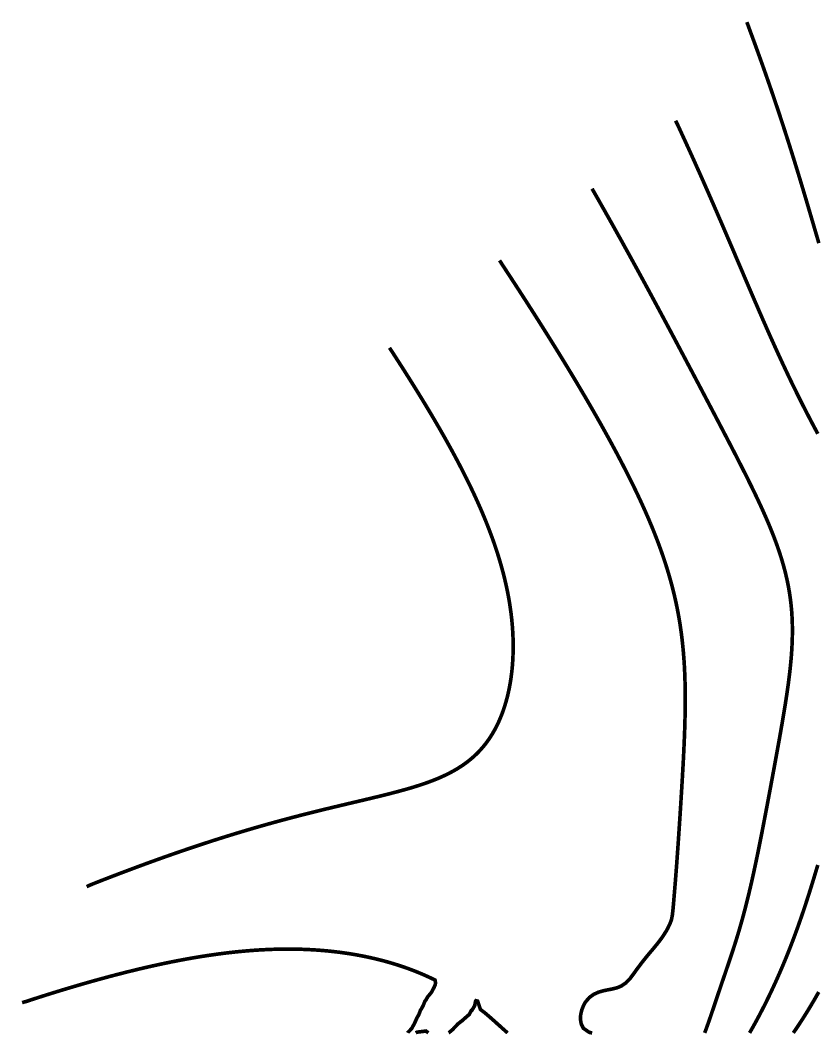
# Model space of a CAD drawing. Extents: x 570309 to 580772, y 150222 to 156182.
# Drawn here: x 570309 to 572062, y 150242 to 152478 of the extents above; entities that cross this region are included whole.
import ezdxf

# ---------------------------------------------------------------- set-up
doc = ezdxf.new("R2010")
doc.units = 0
doc.layers.add('Contour_Lines', color=1, linetype='CONTINUOUS')

msp = doc.modelspace()

# ---------------------------------------------------------------- linework, layer by layer
at = {"layer": 'Contour_Lines', "color": 7, "const_width": 8, "flags": 128}
for points in [[(572068.91, 151986.46), (572065.98, 151996.47), (572063.26, 152005.81), (572063.06, 152006.47), (572060.13, 152016.48), (572057.2, 152026.48), (572054.28, 152036.49), (572053.25, 152040.01), (572051.34, 152046.49), (572048.4, 152056.49), (572045.45, 152066.5), (572043.25, 152073.98), (572042.5, 152076.5), (572039.53, 152086.51), (572036.55, 152096.51), (572033.56, 152106.52), (572033.25, 152107.57), (572030.55, 152116.52), (572027.52, 152126.53), (572024.49, 152136.53), (572023.24, 152140.64), (572021.43, 152146.54), (572018.36, 152156.54), (572015.27, 152166.54), (572013.24, 152173.11), (572012.16, 152176.55), (572009.03, 152186.55), (572005.88, 152196.56), (572003.23, 152204.95), (572002.72, 152206.56), (571999.52, 152216.57), (571996.31, 152226.57), (571993.23, 152236.14), (571993.09, 152236.58), (571989.83, 152246.58), (571986.55, 152256.59), (571983.26, 152266.59), (571983.23, 152266.7), (571979.94, 152276.59), (571976.59, 152286.6), (571973.24, 152296.6), (571973.22, 152296.65), (571969.84, 152306.61), (571966.44, 152316.61), (571963.22, 152326.02), (571963.01, 152326.62), (571959.55, 152336.62), (571956.08, 152346.63), (571953.21, 152354.84), (571952.59, 152356.63), (571949.06, 152366.63), (571945.52, 152376.64), (571943.21, 152383.16), (571941.96, 152386.64), (571938.38, 152396.65), (571934.77, 152406.65), (571933.21, 152411), (571931.15, 152416.66), (571927.5, 152426.66), (571923.84, 152436.67), (571923.2, 152438.41), (571920.15, 152446.67), (571916.45, 152456.68), (571913.2, 152465.64), (571912.79, 152466.68), (571910.23, 152473.72)], [(572066.6, 151566.27), (572063.26, 151572.52), (572061.24, 151576.28), (572055.93, 151586.28), (572053.25, 151591.37), (572050.66, 151596.29), (572045.45, 151606.29), (572043.25, 151610.57), (572040.29, 151616.3), (572035.18, 151626.3), (572033.25, 151630.15), (572030.12, 151636.31), (572025.11, 151646.31), (572023.24, 151650.1), (572020.15, 151656.31), (572015.24, 151666.32), (572013.24, 151670.46), (572010.37, 151676.32), (572005.55, 151686.33), (572003.23, 151691.21), (572000.78, 151696.33), (571996.04, 151706.34), (571993.23, 151712.36), (571991.35, 151716.34), (571986.69, 151726.35), (571983.23, 151733.88), (571982.08, 151736.35), (571977.49, 151746.35), (571973.22, 151755.77), (571972.95, 151756.36), (571968.42, 151766.36), (571963.94, 151776.37), (571963.22, 151778.01), (571959.47, 151786.37), (571955.04, 151796.38), (571953.21, 151800.55), (571950.63, 151806.38), (571946.24, 151816.39), (571943.21, 151823.35), (571941.87, 151826.39), (571937.51, 151836.4), (571933.21, 151846.36), (571933.19, 151846.4), (571928.86, 151856.4), (571924.55, 151866.41), (571923.2, 151869.58), (571920.25, 151876.41), (571915.96, 151886.42), (571913.2, 151892.91), (571911.69, 151896.42), (571907.41, 151906.43), (571903.19, 151916.33), (571903.15, 151916.43), (571898.87, 151926.44), (571894.61, 151936.44), (571893.19, 151939.8), (571890.34, 151946.45), (571886.08, 151956.45), (571883.19, 151963.27), (571881.82, 151966.45), (571877.54, 151976.46), (571873.27, 151986.46), (571873.18, 151986.68), (571868.99, 151996.47), (571864.7, 152006.47), (571863.18, 152010.05), (571860.41, 152016.48), (571856.1, 152026.48), (571853.17, 152033.31), (571851.8, 152036.49), (571847.47, 152046.49), (571843.17, 152056.44), (571843.14, 152056.49), (571838.79, 152066.5), (571834.43, 152076.5), (571833.17, 152079.42), (571830.06, 152086.51), (571825.67, 152096.51), (571823.16, 152102.25), (571821.28, 152106.52), (571816.86, 152116.52), (571813.16, 152124.9), (571812.43, 152126.53), (571807.98, 152136.53), (571803.53, 152146.54), (571803.15, 152147.39), (571799.04, 152156.54), (571794.55, 152166.54), (571793.15, 152169.67), (571790.04, 152176.55), (571785.51, 152186.55), (571783.14, 152191.78), (571780.96, 152196.56), (571776.39, 152206.56), (571773.14, 152213.69), (571771.81, 152216.57), (571767.2, 152226.57), (571763.14, 152235.41), (571762.59, 152236.58), (571758.01, 152246.58), (571753.13, 152256.28), (571753.03, 152256.48)], [(571817.27, 150245.68), (571820.96, 150255.68), (571823.16, 150261.85), (571824.55, 150265.69), (571828.03, 150275.69), (571831.48, 150285.7), (571833.17, 150290.68), (571834.87, 150295.7), (571838.23, 150305.7), (571841.6, 150315.71), (571843.17, 150320.39), (571844.96, 150325.71), (571848.31, 150335.72), (571851.71, 150345.72), (571853.17, 150350.03), (571855.1, 150355.73), (571858.5, 150365.73), (571861.93, 150375.74), (571863.18, 150379.36), (571865.34, 150385.74), (571868.74, 150395.75), (571872.14, 150405.75), (571873.18, 150408.86), (571875.47, 150415.75), (571878.76, 150425.76), (571882.02, 150435.76), (571883.19, 150439.39), (571885.2, 150445.77), (571888.3, 150455.77), (571891.35, 150465.78), (571893.19, 150471.96), (571894.31, 150475.78), (571897.19, 150485.79), (571900, 150495.79), (571902.74, 150505.79), (571903.19, 150507.48), (571905.4, 150515.8), (571907.98, 150525.8), (571910.51, 150535.81), (571912.99, 150545.81), (571913.2, 150546.66), (571915.39, 150555.82), (571917.74, 150565.82), (571920.05, 150575.83), (571922.32, 150585.83), (571923.2, 150589.78), (571924.54, 150595.84), (571926.71, 150605.84), (571928.86, 150615.84), (571930.97, 150625.85), (571933.07, 150635.85), (571933.21, 150636.53), (571935.11, 150645.86), (571937.13, 150655.86), (571939.14, 150665.87), (571941.13, 150675.87), (571943.11, 150685.88), (571943.21, 150686.39), (571945.05, 150695.88), (571946.98, 150705.89), (571948.91, 150715.89), (571950.82, 150725.89), (571952.73, 150735.9), (571953.21, 150738.43), (571954.62, 150745.9), (571956.5, 150755.91), (571958.38, 150765.91), (571960.25, 150775.92), (571962.13, 150785.92), (571963.22, 150791.77), (571963.99, 150795.93), (571965.84, 150805.93), (571967.69, 150815.93), (571969.54, 150825.94), (571971.38, 150835.94), (571973.22, 150845.9), (571973.23, 150845.95), (571975.05, 150855.95), (571976.87, 150865.96), (571978.68, 150875.96), (571980.48, 150885.97), (571982.28, 150895.97), (571983.23, 150901.31), (571984.05, 150905.98), (571985.8, 150915.98), (571987.54, 150925.98), (571989.25, 150935.99), (571990.95, 150945.99), (571992.61, 150956), (571993.23, 150959.81), (571994.23, 150966), (571995.81, 150976.01), (571997.35, 150986.01), (571998.84, 150996.02), (572000.28, 151006.02), (572001.66, 151016.03), (572002.98, 151026.03), (572003.23, 151028.13), (572004.2, 151036.03), (572005.35, 151046.04), (572006.41, 151056.04), (572007.37, 151066.05), (572008.22, 151076.05), (572008.96, 151086.06), (572009.57, 151096.06), (572010.04, 151106.07), (572010.38, 151116.07), (572010.56, 151126.07), (572010.58, 151136.08), (572010.43, 151146.08), (572010.11, 151156.09), (572009.6, 151166.09), (572008.9, 151176.1), (572008.01, 151186.1), (572006.91, 151196.11), (572005.62, 151206.11), (572004.12, 151216.12), (572003.23, 151221.35), (572002.42, 151226.12), (572000.5, 151236.12), (571998.38, 151246.13), (571996.07, 151256.13), (571993.56, 151266.14), (571993.23, 151267.36), (571990.85, 151276.14), (571987.95, 151286.15), (571984.88, 151296.15), (571983.23, 151301.25), (571981.63, 151306.16), (571978.2, 151316.16), (571974.63, 151326.17), (571973.22, 151329.94), (571970.89, 151336.17), (571967.02, 151346.17), (571963.22, 151355.68), (571963.02, 151356.18), (571958.88, 151366.18), (571954.63, 151376.19), (571953.21, 151379.44), (571950.27, 151386.19), (571945.81, 151396.2), (571943.21, 151401.92), (571941.26, 151406.2), (571936.62, 151416.21), (571933.21, 151423.47), (571931.91, 151426.21), (571927.12, 151436.21), (571923.2, 151444.33), (571922.28, 151446.22), (571917.38, 151456.22), (571913.2, 151464.69), (571912.43, 151466.23), (571907.43, 151476.23), (571903.19, 151484.67), (571902.4, 151486.24), (571897.32, 151496.24), (571893.19, 151504.36), (571892.23, 151506.25), (571887.09, 151516.25), (571883.19, 151523.86), (571881.95, 151526.26), (571876.77, 151536.26), (571873.18, 151543.2), (571871.59, 151546.26), (571866.38, 151556.27), (571863.18, 151562.43), (571861.17, 151566.27), (571855.94, 151576.28), (571853.17, 151581.59), (571850.71, 151586.28), (571845.47, 151596.29), (571843.17, 151600.68), (571840.22, 151606.29), (571834.97, 151616.3), (571833.17, 151619.73), (571829.7, 151626.3), (571824.45, 151636.31), (571823.16, 151638.76), (571819.17, 151646.31), (571813.91, 151656.31), (571813.16, 151657.75), (571808.63, 151666.32), (571803.37, 151676.32), (571803.15, 151676.73), (571798.08, 151686.33), (571793.15, 151695.69), (571792.81, 151696.33), (571787.51, 151706.34), (571783.14, 151714.62), (571782.23, 151716.34), (571776.93, 151726.35), (571773.14, 151733.53), (571771.64, 151736.35), (571766.34, 151746.35), (571763.14, 151752.42), (571761.03, 151756.36), (571755.72, 151766.36), (571753.13, 151771.26), (571750.41, 151776.37), (571745.09, 151786.37), (571743.13, 151790.07), (571739.76, 151796.38), (571734.43, 151806.38), (571733.12, 151808.83), (571729.07, 151816.39), (571723.73, 151826.39), (571723.12, 151827.54), (571718.36, 151836.4), (571713.12, 151846.19), (571713, 151846.4), (571707.62, 151856.4), (571703.11, 151864.79), (571702.23, 151866.41), (571696.83, 151876.41), (571693.11, 151883.31), (571691.42, 151886.42), (571686, 151896.42), (571683.1, 151901.77), (571680.56, 151906.43), (571675.12, 151916.43), (571673.1, 151920.15), (571669.66, 151926.44), (571664.2, 151936.44), (571663.1, 151938.46), (571658.7, 151946.45), (571653.22, 151956.45), (571653.09, 151956.67), (571647.69, 151966.45), (571643.09, 151974.81), (571642.17, 151976.46), (571636.63, 151986.46), (571633.08, 151992.87), (571631.07, 151996.47), (571625.5, 152006.47), (571623.08, 152010.83), (571619.92, 152016.48), (571614.32, 152026.48), (571613.08, 152028.71), (571608.7, 152036.49), (571603.07, 152046.49), (571603.07, 152046.49), (571597.42, 152056.49), (571593.07, 152064.2), (571591.76, 152066.5), (571586.08, 152076.5), (571583.06, 152081.81), (571580.38, 152086.51), (571574.68, 152096.51), (571573.06, 152099.44), (571568.93, 152106.52)], [(571569.21, 150245.68), (571563.06, 150246.74), (571553.05, 150253.63), (571549.95, 150255.68), (571545, 150265.69), (571543.38, 150275.69), (571543.86, 150285.7), (571546.12, 150295.7), (571550, 150305.7), (571553.05, 150311.68), (571556.11, 150315.71), (571563.06, 150323.73), (571565.78, 150325.71), (571573.06, 150330.9), (571583.06, 150335.39), (571584.23, 150335.72), (571593.07, 150338.37), (571603.07, 150340.46), (571613.08, 150342.35), (571623.08, 150344.83), (571625.54, 150345.72), (571633.08, 150348.8), (571643.09, 150355.5), (571643.34, 150355.73), (571652.92, 150365.73), (571653.09, 150365.94), (571660.37, 150375.74), (571663.1, 150379.35), (571667.52, 150385.74), (571673.1, 150393.01), (571675.05, 150395.75), (571682.79, 150405.75), (571683.1, 150406.13), (571690.84, 150415.75), (571693.11, 150418.39), (571699.2, 150425.76), (571703.11, 150430.27), (571707.58, 150435.76), (571713.12, 150442.43), (571715.64, 150445.77), (571723.12, 150455.74), (571723.14, 150455.77), (571729.68, 150465.78), (571733.12, 150471.25), (571735.58, 150475.78), (571740.47, 150485.79), (571743.13, 150492.81), (571744.14, 150495.79), (571746.01, 150505.79), (571747.18, 150515.8), (571748.1, 150525.8), (571748.95, 150535.81), (571749.79, 150545.81), (571750.62, 150555.82), (571751.46, 150565.82), (571752.28, 150575.83), (571753.1, 150585.83), (571753.13, 150586.26), (571753.87, 150595.84), (571754.63, 150605.84), (571755.38, 150615.84), (571756.11, 150625.85), (571756.84, 150635.85), (571757.55, 150645.86), (571758.26, 150655.86), (571758.95, 150665.87), (571759.64, 150675.87), (571760.32, 150685.88), (571760.99, 150695.88), (571761.66, 150705.89), (571762.32, 150715.89), (571762.98, 150725.89), (571763.14, 150728.38), (571763.61, 150735.9), (571764.24, 150745.9), (571764.87, 150755.91), (571765.49, 150765.91), (571766.1, 150775.92), (571766.71, 150785.92), (571767.31, 150795.93), (571767.9, 150805.93), (571768.48, 150815.93), (571769.04, 150825.94), (571769.6, 150835.94), (571770.13, 150845.95), (571770.65, 150855.95), (571771.14, 150865.96), (571771.62, 150875.96), (571772.06, 150885.97), (571772.48, 150895.97), (571772.86, 150905.98), (571773.14, 150913.84), (571773.21, 150915.98), (571773.52, 150925.98), (571773.78, 150935.99), (571774, 150945.99), (571774.17, 150956), (571774.29, 150966), (571774.35, 150976.01), (571774.36, 150986.01), (571774.3, 150996.02), (571774.16, 151006.02), (571773.97, 151016.03), (571773.69, 151026.03), (571773.33, 151036.03), (571773.14, 151040.34), (571772.89, 151046.04), (571772.35, 151056.04), (571771.72, 151066.05), (571770.99, 151076.05), (571770.17, 151086.06), (571769.23, 151096.06), (571768.2, 151106.07), (571767.05, 151116.07), (571765.79, 151126.07), (571764.42, 151136.08), (571763.14, 151144.73), (571762.93, 151146.08), (571761.3, 151156.09), (571759.56, 151166.09), (571757.69, 151176.1), (571755.7, 151186.1), (571753.59, 151196.11), (571753.13, 151198.16), (571751.34, 151206.11), (571748.96, 151216.12), (571746.46, 151226.12), (571743.84, 151236.12), (571743.13, 151238.71), (571741.08, 151246.13), (571738.19, 151256.13), (571735.19, 151266.14), (571733.12, 151272.77), (571732.06, 151276.14), (571728.81, 151286.15), (571725.45, 151296.15), (571723.12, 151302.87), (571721.97, 151306.16), (571718.37, 151316.16), (571714.67, 151326.17), (571713.12, 151330.26), (571710.86, 151336.17), (571706.94, 151346.17), (571703.11, 151355.71), (571702.92, 151356.18), (571698.79, 151366.18), (571694.58, 151376.19), (571693.11, 151379.63), (571690.27, 151386.19), (571685.87, 151396.2), (571683.1, 151402.39), (571681.39, 151406.2), (571676.82, 151416.21), (571673.1, 151424.23), (571672.18, 151426.21), (571667.44, 151436.21), (571663.1, 151445.3), (571662.65, 151446.22), (571657.76, 151456.22), (571653.09, 151465.7), (571652.83, 151466.23), (571647.81, 151476.23), (571643.09, 151485.56), (571642.74, 151486.24), (571637.59, 151496.24), (571633.08, 151504.94), (571632.4, 151506.25), (571627.14, 151516.25), (571623.08, 151523.92), (571621.84, 151526.26), (571616.46, 151536.26), (571613.08, 151542.53), (571611.05, 151546.26), (571605.58, 151556.27), (571603.07, 151560.83), (571600.06, 151566.27), (571594.5, 151576.28), (571593.07, 151578.85), (571588.89, 151586.28), (571583.25, 151596.29), (571583.06, 151596.62), (571577.55, 151606.29), (571573.06, 151614.15), (571571.83, 151616.3), (571566.05, 151626.3), (571563.06, 151631.47), (571560.24, 151636.31), (571554.4, 151646.31), (571553.05, 151648.61), (571548.51, 151656.31), (571543.05, 151665.57), (571542.6, 151666.32), (571536.65, 151676.32), (571533.04, 151682.37), (571530.67, 151686.33), (571524.65, 151696.33), (571523.04, 151699.02), (571518.6, 151706.34), (571513.04, 151715.53), (571512.54, 151716.34), (571506.43, 151726.35), (571503.03, 151731.91), (571500.3, 151736.35), (571494.15, 151746.35), (571493.03, 151748.17), (571487.96, 151756.36), (571483.02, 151764.32), (571481.75, 151766.36), (571475.51, 151776.37), (571473.02, 151780.36), (571469.25, 151786.37), (571463.02, 151796.31), (571462.97, 151796.38), (571456.66, 151806.38), (571453.01, 151812.15), (571450.32, 151816.39), (571443.97, 151826.39), (571443.01, 151827.92), (571437.59, 151836.4), (571433, 151843.6), (571431.2, 151846.4), (571424.78, 151856.4), (571423, 151859.19), (571418.34, 151866.41), (571413, 151874.71), (571411.89, 151876.41), (571405.42, 151886.42), (571402.99, 151890.16), (571398.92, 151896.42), (571392.99, 151905.55), (571392.41, 151906.43), (571385.88, 151916.43), (571382.98, 151920.87), (571379.33, 151926.44), (571372.98, 151936.12), (571372.77, 151936.44), (571366.34, 151946.45), (571364.98, 151948.45)], [(571122.39, 151755.87), (571122.88, 151755.13), (571128.66, 151746.35), (571132.88, 151739.81), (571135.12, 151736.35), (571141.56, 151726.35), (571142.89, 151724.28), (571147.97, 151716.34), (571152.89, 151708.63), (571154.35, 151706.34), (571160.7, 151696.33), (571162.89, 151692.85), (571167, 151686.33), (571172.9, 151676.94), (571173.28, 151676.32), (571179.51, 151666.32), (571182.9, 151660.84), (571185.7, 151656.31), (571191.85, 151646.31), (571192.91, 151644.59), (571197.95, 151636.31), (571202.91, 151628.14), (571204.02, 151626.3), (571210.03, 151616.3), (571212.91, 151611.45), (571215.98, 151606.29), (571221.89, 151596.29), (571222.92, 151594.53), (571227.74, 151586.28), (571232.92, 151577.35), (571233.54, 151576.28), (571239.27, 151566.27), (571242.93, 151559.83), (571244.95, 151556.27), (571250.56, 151546.26), (571252.93, 151541.98), (571256.1, 151536.26), (571261.58, 151526.26), (571262.93, 151523.76), (571266.98, 151516.25), (571272.32, 151506.25), (571272.94, 151505.07), (571277.56, 151496.24), (571282.75, 151486.24), (571282.94, 151485.87), (571287.83, 151476.23), (571292.86, 151466.23), (571292.95, 151466.04), (571297.77, 151456.22), (571302.61, 151446.22), (571302.95, 151445.51), (571307.34, 151436.21), (571312, 151426.21), (571312.95, 151424.1), (571316.54, 151416.21), (571320.99, 151406.2), (571322.96, 151401.68), (571325.34, 151396.2), (571329.57, 151386.19), (571332.96, 151378.01), (571333.72, 151376.19), (571337.73, 151366.18), (571341.64, 151356.18), (571342.97, 151352.68), (571345.43, 151346.17), (571349.1, 151336.17), (571352.66, 151326.17), (571352.97, 151325.26), (571356.08, 151316.16), (571359.38, 151306.16), (571362.56, 151296.15), (571362.98, 151294.78), (571365.59, 151286.15), (571368.49, 151276.14), (571371.26, 151266.14), (571372.98, 151259.64), (571373.9, 151256.13), (571376.38, 151246.13), (571378.72, 151236.12), (571380.92, 151226.12), (571382.98, 151216.14), (571382.99, 151216.12), (571384.87, 151206.11), (571386.61, 151196.11), (571388.2, 151186.1), (571389.63, 151176.1), (571390.9, 151166.09), (571392.02, 151156.09), (571392.97, 151146.08), (571392.99, 151145.8), (571393.73, 151136.08), (571394.33, 151126.07), (571394.76, 151116.07), (571395, 151106.07), (571395.06, 151096.06), (571394.94, 151086.06), (571394.63, 151076.05), (571394.12, 151066.05), (571393.42, 151056.04), (571392.99, 151051.23), (571392.5, 151046.04), (571391.35, 151036.03), (571389.99, 151026.03), (571388.38, 151016.03), (571386.54, 151006.02), (571384.44, 150996.02), (571382.98, 150989.8), (571382.06, 150986.01), (571379.36, 150976.01), (571376.36, 150966), (571373.05, 150956), (571372.98, 150955.81), (571369.3, 150945.99), (571365.19, 150935.99), (571362.98, 150931.03), (571360.61, 150925.98), (571355.53, 150915.98), (571352.97, 150911.33), (571349.87, 150905.98), (571343.59, 150895.97), (571342.97, 150895.05), (571336.51, 150885.97), (571332.96, 150881.36), (571328.57, 150875.96), (571322.96, 150869.56), (571319.6, 150865.96), (571312.95, 150859.28), (571309.42, 150855.95), (571302.95, 150850.26), (571297.72, 150845.95), (571292.95, 150842.24), (571284.22, 150835.94), (571282.94, 150835.07), (571272.94, 150828.64), (571268.44, 150825.94), (571262.93, 150822.81), (571252.93, 150817.49), (571249.84, 150815.93), (571242.93, 150812.64), (571232.92, 150808.14), (571227.75, 150805.93), (571222.92, 150803.97), (571212.91, 150800.11), (571202.91, 150796.46), (571201.4, 150795.93), (571192.91, 150793.05), (571182.9, 150789.82), (571172.9, 150786.72), (571170.26, 150785.92), (571162.89, 150783.78), (571152.89, 150780.96), (571142.89, 150778.21), (571134.31, 150775.92), (571132.88, 150775.55), (571122.88, 150772.98), (571112.87, 150770.46), (571102.87, 150767.97), (571094.52, 150765.91), (571092.87, 150765.52), (571082.86, 150763.12), (571072.86, 150760.74), (571062.85, 150758.35), (571052.85, 150755.97), (571052.58, 150755.91), (571042.85, 150753.63), (571032.84, 150751.28), (571022.84, 150748.9), (571012.83, 150746.52), (571010.31, 150745.9), (571002.83, 150744.14), (570992.83, 150741.74), (570982.82, 150739.32), (570972.82, 150736.87), (570968.95, 150735.9), (570962.81, 150734.41), (570952.81, 150731.93), (570942.81, 150729.42), (570932.8, 150726.86), (570929.07, 150725.89), (570922.8, 150724.3), (570912.79, 150721.71), (570902.79, 150719.08), (570892.79, 150716.41), (570890.89, 150715.89), (570882.78, 150713.72), (570872.78, 150711), (570862.77, 150708.24), (570854.4, 150705.89), (570852.77, 150705.44), (570842.76, 150702.62), (570832.76, 150699.76), (570822.76, 150696.86), (570819.46, 150695.88), (570812.75, 150693.93), (570802.75, 150690.97), (570792.74, 150687.97), (570785.9, 150685.88), (570782.74, 150684.93), (570772.74, 150681.87), (570762.73, 150678.77), (570753.54, 150675.87), (570752.73, 150675.62), (570742.72, 150672.47), (570732.72, 150669.27), (570722.72, 150666.02), (570722.27, 150665.87), (570712.71, 150662.77), (570702.71, 150659.47), (570692.7, 150656.12), (570691.95, 150655.86), (570682.7, 150652.77), (570672.7, 150649.38), (570662.69, 150645.94), (570662.45, 150645.86), (570652.69, 150642.5), (570642.68, 150639.02), (570633.71, 150635.85), (570632.68, 150635.5), (570622.68, 150631.97), (570612.67, 150628.4), (570605.63, 150625.85), (570602.67, 150624.79), (570592.66, 150621.18), (570582.66, 150617.52), (570578.14, 150615.84), (570572.66, 150613.84), (570562.65, 150610.15), (570552.65, 150606.41), (570551.15, 150605.84), (570542.64, 150602.66), (570532.64, 150598.88), (570524.66, 150595.84), (570522.64, 150595.07), (570512.63, 150591.26), (570502.63, 150587.4), (570498.6, 150585.83), (570492.62, 150583.54), (570482.62, 150579.64), (570472.91, 150575.83), (570472.62, 150575.71), (570462.61, 150571.62), (570454.78, 150568)], [(571916.2, 150245.68), (571921.94, 150255.68), (571923.2, 150257.97), (571927.53, 150265.69), (571932.99, 150275.69), (571933.21, 150276.1), (571938.32, 150285.7), (571943.21, 150295.08), (571943.54, 150295.7), (571948.63, 150305.7), (571953.21, 150314.88), (571953.63, 150315.71), (571958.52, 150325.71), (571963.22, 150335.51), (571963.32, 150335.72), (571968, 150345.72), (571972.61, 150355.73), (571973.22, 150357.08), (571977.12, 150365.73), (571981.55, 150375.74), (571983.23, 150379.62), (571985.88, 150385.74), (571990.13, 150395.75), (571993.23, 150403.18), (571994.3, 150405.75), (571998.39, 150415.75), (572002.4, 150425.76), (572003.23, 150427.89), (572006.32, 150435.76), (572010.18, 150445.77), (572013.24, 150453.85), (572013.97, 150455.77), (572017.67, 150465.78), (572021.32, 150475.78), (572023.24, 150481.17), (572024.89, 150485.79), (572028.4, 150495.79), (572031.86, 150505.79), (572033.25, 150509.9), (572035.25, 150515.8), (572038.58, 150525.8), (572041.87, 150535.81), (572043.25, 150540.08), (572045.1, 150545.81), (572048.29, 150555.82), (572051.43, 150565.82), (572053.25, 150571.7), (572054.53, 150575.83), (572057.59, 150585.83), (572060.61, 150595.84), (572063.26, 150604.67), (572063.61, 150605.84), (572066.56, 150615.84)], [(571162.46, 150245.68), (571162.89, 150246.54), (571171.6, 150255.68), (571172.9, 150258.22), (571177.1, 150265.69), (571181.57, 150275.69), (571182.9, 150278.76), (571187.01, 150285.7), (571190.67, 150295.7), (571192.91, 150299.01), (571196.59, 150305.7), (571200.6, 150315.71), (571202.91, 150318.57), (571207.04, 150325.71), (571212.91, 150332.52), (571215.22, 150335.72), (571220.52, 150345.72), (571222.92, 150350.89), (571223.97, 150355.73), (571222.92, 150362.15), (571215.47, 150365.73), (571212.91, 150366.96), (571202.91, 150371.56), (571193.29, 150375.74), (571192.91, 150375.9), (571182.9, 150380.06), (571172.9, 150383.98), (571168.15, 150385.74), (571162.89, 150387.7), (571152.89, 150391.23), (571142.89, 150394.55), (571139.11, 150395.75), (571132.88, 150397.71), (571122.88, 150400.69), (571112.87, 150403.5), (571104.32, 150405.75), (571102.87, 150406.13), (571092.87, 150408.63), (571082.86, 150410.97), (571072.86, 150413.15), (571062.85, 150415.17), (571059.78, 150415.75), (571052.85, 150417.07), (571042.85, 150418.83), (571032.84, 150420.46), (571022.84, 150421.94), (571012.83, 150423.3), (571002.83, 150424.53), (570992.83, 150425.63), (570991.57, 150425.76), (570982.82, 150426.63), (570972.82, 150427.5), (570962.81, 150428.25), (570952.81, 150428.89), (570942.81, 150429.41), (570932.8, 150429.83), (570922.8, 150430.13), (570912.79, 150430.33), (570902.79, 150430.43), (570892.79, 150430.42), (570882.78, 150430.31), (570872.78, 150430.1), (570862.77, 150429.79), (570852.77, 150429.39), (570842.76, 150428.9), (570832.76, 150428.31), (570822.76, 150427.63), (570812.75, 150426.87), (570802.75, 150426.02), (570799.97, 150425.76), (570792.74, 150425.09), (570782.74, 150424.08), (570772.74, 150423), (570762.73, 150421.83), (570752.73, 150420.58), (570742.72, 150419.26), (570732.72, 150417.86), (570722.72, 150416.39), (570718.6, 150415.75), (570712.71, 150414.86), (570702.71, 150413.26), (570692.7, 150411.6), (570682.7, 150409.86), (570672.7, 150408.06), (570662.69, 150406.2), (570660.38, 150405.75), (570652.69, 150404.28), (570642.68, 150402.31), (570632.68, 150400.28), (570622.68, 150398.19), (570612.67, 150396.04), (570611.35, 150395.75), (570602.67, 150393.85), (570592.66, 150391.61), (570582.66, 150389.31), (570572.66, 150386.95), (570567.63, 150385.74), (570562.65, 150384.56), (570552.65, 150382.12), (570542.64, 150379.64), (570532.64, 150377.1), (570527.38, 150375.74), (570522.64, 150374.52), (570512.63, 150371.91), (570502.63, 150369.26), (570492.62, 150366.55), (570489.65, 150365.73), (570482.62, 150363.82), (570472.62, 150361.05), (570462.61, 150358.23), (570453.86, 150355.73), (570452.61, 150355.37), (570442.6, 150352.5), (570432.6, 150349.58), (570422.59, 150346.62), (570419.61, 150345.72), (570412.59, 150343.64), (570402.59, 150340.62), (570392.58, 150337.57), (570386.61, 150335.72), (570382.58, 150334.48), (570372.57, 150331.38), (570362.57, 150328.23), (570354.66, 150325.71), (570352.57, 150325.05), (570342.56, 150321.86), (570332.56, 150318.63), (570324.13, 150315.71), (570322.55, 150315.18), (570312.55, 150312.49)], [(572012.66, 150245.68), (572013.24, 150246.53), (572019.48, 150255.68), (572023.24, 150261.35), (572026.14, 150265.69), (572032.63, 150275.69), (572033.25, 150276.66), (572038.98, 150285.7), (572043.25, 150292.61), (572045.18, 150295.7), (572051.23, 150305.7), (572053.25, 150309.13), (572057.16, 150315.71), (572062.95, 150325.71), (572063.26, 150326.26), (572068.62, 150335.72)], [(571252.74, 150245.68), (571252.93, 150245.79), (571262.93, 150254.16), (571263.95, 150255.68), (571272.94, 150265.08), (571273.61, 150265.69), (571282.94, 150272.91), (571286.05, 150275.69), (571292.95, 150281.91), (571297.77, 150285.7), (571302.95, 150295.22), (571304.34, 150295.7), (571310.27, 150305.7), (571312.27, 150315.71), (571312.95, 150316.76), (571316.67, 150315.71), (571320.17, 150305.7), (571322.96, 150297.19), (571324.98, 150295.7), (571332.96, 150289.67), (571337.56, 150285.7), (571342.97, 150281.1), (571349.05, 150275.69), (571352.97, 150272.28), (571360.24, 150265.69), (571362.98, 150263.29), (571371.36, 150255.68), (571372.98, 150254.28), (571382.67, 150245.68)], [(571180.26, 150245.68), (571182.9, 150247.28), (571192.91, 150248.56), (571202.91, 150249.77), (571208.13, 150245.68)]]:
    msp.add_lwpolyline(points, dxfattribs=at)

doc.saveas('drawing.dxf')
